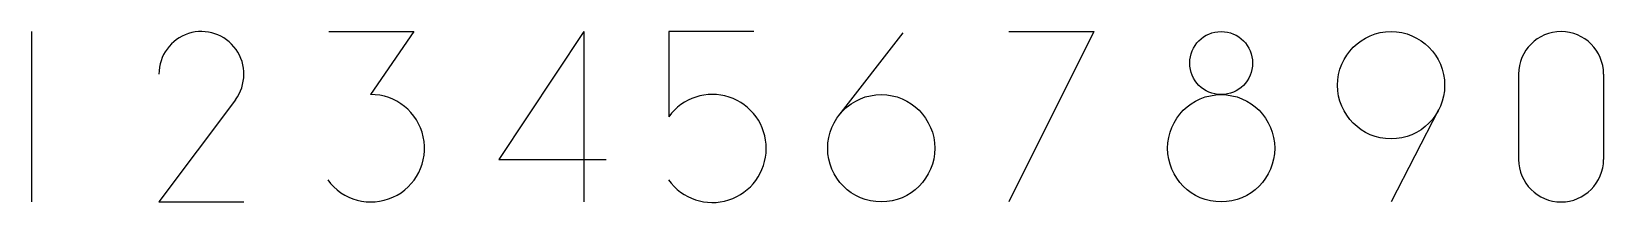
# Model space of a CAD drawing. Header units: inches. Extents: x 0.5 to 9.75, y 0 to 1.
import ezdxf

# ---------------------------------------------------------------- set-up
doc = ezdxf.new("R2010")
doc.units = ezdxf.units.IN
doc.header["$LTSCALE"] = 0.03937
doc.header["$MEASUREMENT"] = 0
doc.layers.add('Default', color=7, linetype='Continuous')

msp = doc.modelspace()

# ---------------------------------------------------------------- linework, layer by layer
at = {"layer": 'Default'}
for p, q in [((5.2521, 0.5092), (5.6299, 0.9916)), ((1.7, 0.6), (1.25, 0)), ((8.7797, 0.5402), (8.5, 0)), ((3.25, 0.25), (3.8819, 0.25))]:
    msp.add_line(p, q, dxfattribs=at)
for points in [[(0.5, 1), (0.5, 0)], [(2.25, 1), (2.75, 1), (2.4955, 0.6299)], [(3.75, 1), (3.25, 0.25)], [(3.75, 1), (3.75, 0)], [(4.75, 1), (4.25, 1), (4.25, 0.5)], [(6.25, 1), (6.75, 1), (6.25, 0)], [(9.25, 0.75), (9.25, 0.25)], [(9.75, 0.75), (9.75, 0.25)], [(1.25, 0), (1.75, 0)]]:
    msp.add_lwpolyline(points, dxfattribs=at)
for centre, radius in [((7.5, 0.815), 0.185), ((8.5, 0.685), 0.315), ((5.5, 0.315), 0.315), ((7.5, 0.315), 0.315)]:
    msp.add_circle(centre, radius, dxfattribs=at)
for centre, radius, start, end in [((1.5, 0.75), 0.25, 323.1301, 180), ((9.5, 0.75), 0.25, 0, 180), ((2.4978, 0.315), 0.315, 216.05076, 90.40928), ((4.5064, 0.3138), 0.3169, 215.53559, 144.01556), ((9.5, 0.25), 0.25, 180, 0)]:
    msp.add_arc(centre, radius, start, end, dxfattribs=at)

doc.saveas('drawing.dxf')
